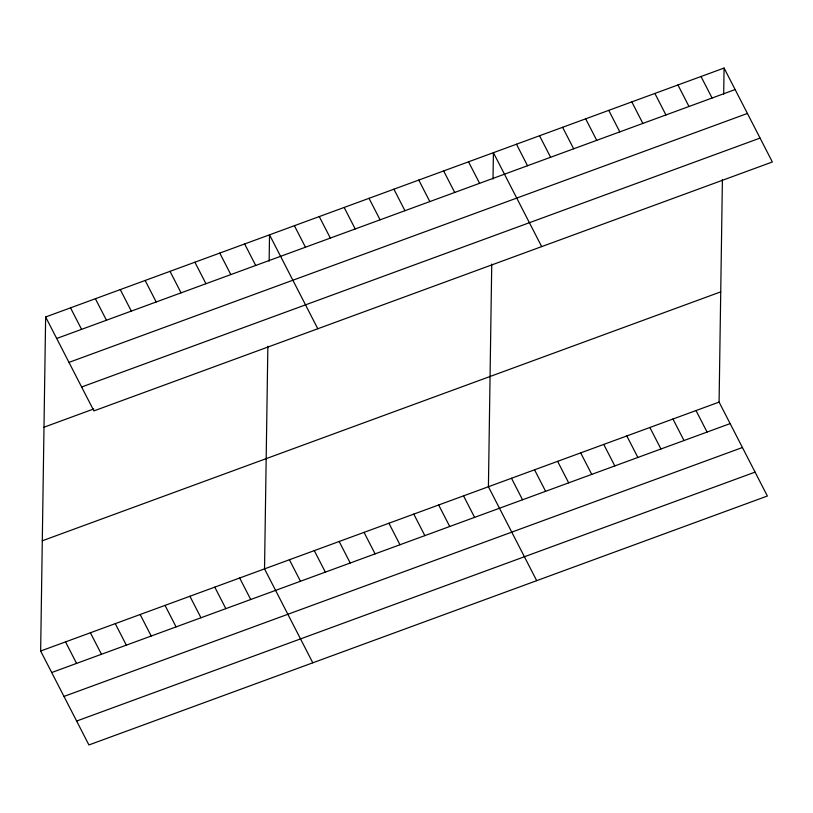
<?xml version="1.0" encoding="UTF-8"?>
<svg xmlns="http://www.w3.org/2000/svg" width="813" height="813" viewBox="0 0 813 813"><rect width="100%" height="100%" fill="white"/><g stroke="black" fill="none" stroke-linecap="round" stroke-linejoin="round"><path stroke-width="1.22" d="M722.411 179.47L719.088 402.1L767.36 496.021L88.922 744.952L40.65 651.02L45.64 316.979L724.078 68.048L772.35 161.98L93.912 410.9L45.64 316.979M267.863 346.247L264.53 568.876L312.802 662.808M269.133 261.136L269.53 234.835L317.802 328.757M491.743 264.103L488.42 486.733L536.692 580.655M493.013 178.992L493.41 152.681L541.682 246.613M723.682 94.359L724.078 68.048M56.697 338.482L735.135 89.562M68.973 362.385L747.411 113.454M81.635 387.008L760.064 138.078M43.993 427.211L93.749 408.959M42.296 540.787L720.735 291.857M40.65 651.02L719.088 402.1M51.707 672.534L730.145 423.603M63.983 696.426L742.421 447.506M76.635 721.05L755.074 472.119M701.009 76.513L712.066 98.017M677.94 84.979L688.997 106.483M654.882 93.444L665.928 114.948M631.813 101.899L642.859 123.413M608.744 110.365L619.801 131.879M585.675 118.83L596.732 140.334M562.606 127.295L573.663 148.799M696.019 410.555L707.076 432.069M539.547 135.761L550.594 157.265M672.951 419.02L684.007 440.534M516.479 144.226L527.525 165.73M649.882 427.486L660.939 448.989M626.823 435.951L637.87 457.455M468.532 161.817L479.589 183.321M603.754 444.416L614.811 465.92M443.654 170.943L454.711 192.447M580.685 452.871L591.742 474.386M418.776 180.069L429.833 201.573M557.616 461.337L568.673 482.851M393.909 189.195L404.955 210.699M534.548 469.802L545.604 491.306M369.031 198.321L380.078 219.825M511.489 478.268L522.535 499.771M344.153 207.447L355.21 228.961M463.542 495.859L474.599 517.363M319.275 216.573L330.332 238.087M438.664 504.985L449.721 526.489M294.397 225.709L305.454 247.213M413.787 514.111L424.843 535.625M388.919 523.237L399.966 544.751M244.652 243.961L255.699 265.465M364.041 532.363L375.088 553.877M219.774 253.087L230.831 274.591M339.163 541.499L350.22 563.003M194.896 262.213L205.953 283.717M314.285 550.625L325.342 572.128M170.019 271.339L181.075 292.853M289.408 559.75L300.464 581.254M145.141 280.465L156.198 301.979M120.273 289.591L131.32 311.105M239.662 578.002L250.709 599.516M95.395 298.727L106.442 320.231M214.784 587.128L225.831 608.642M70.518 307.853L81.574 329.356M189.907 596.254L200.963 617.768M165.029 605.39L176.086 626.894M140.151 614.516L151.208 636.02M115.273 623.642L126.33 645.146M90.406 632.768L101.452 654.272M65.528 641.894L76.574 663.398"/></g></svg>
